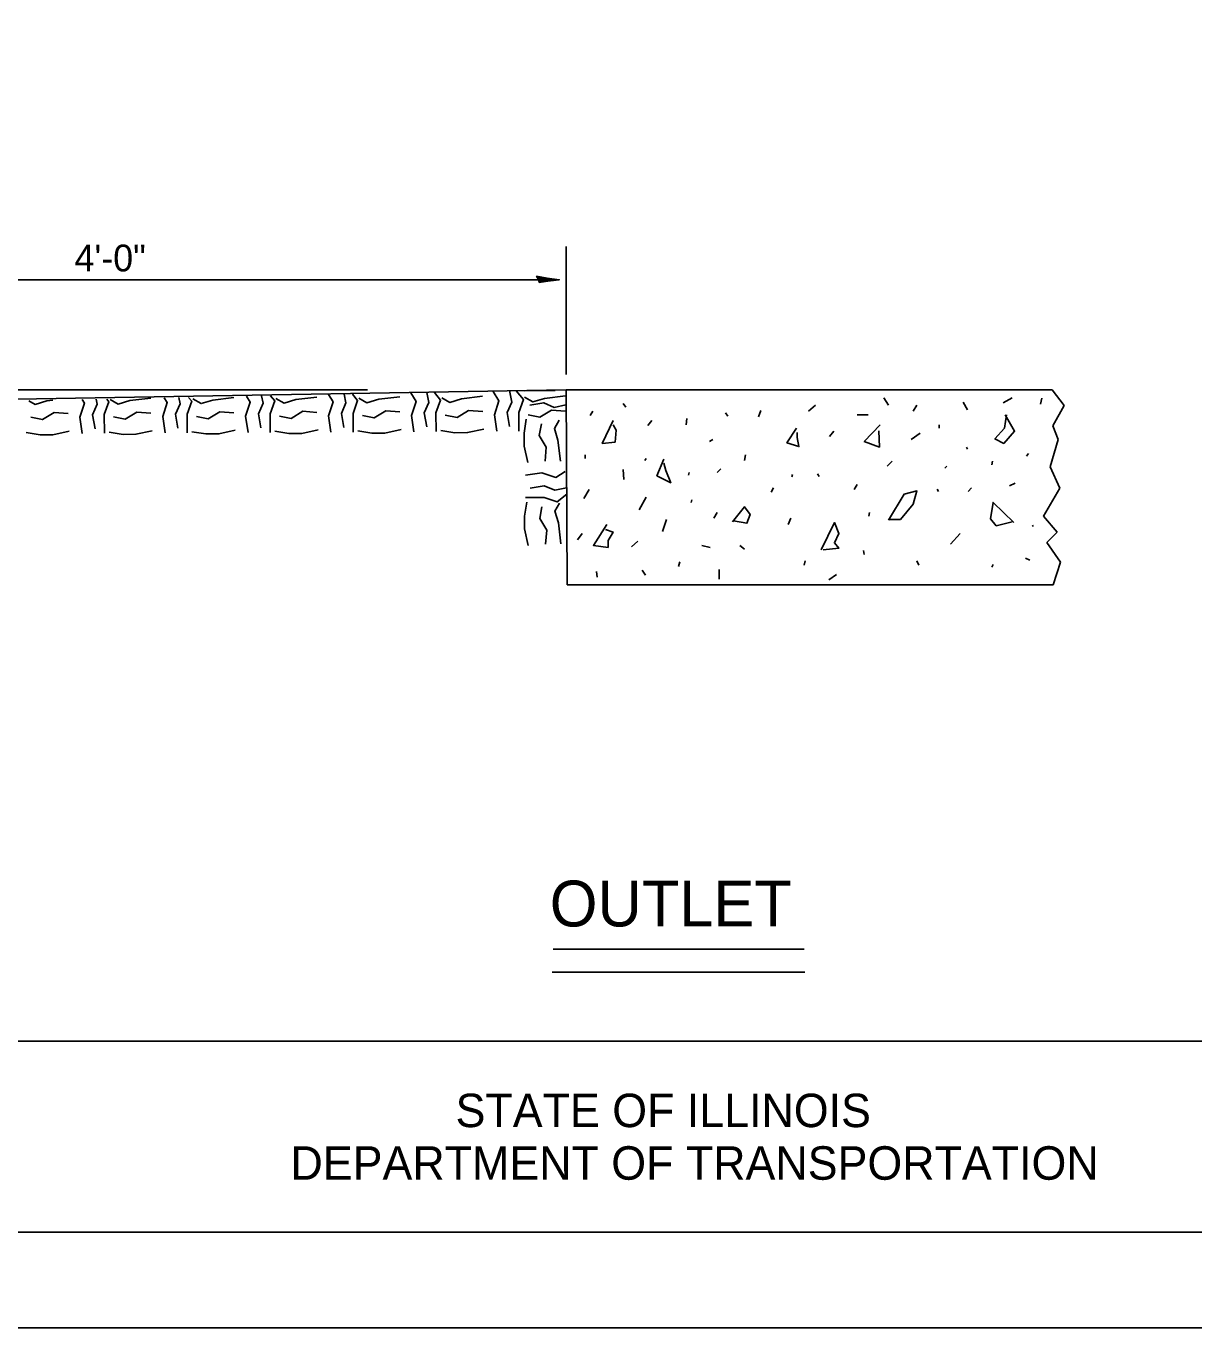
# Model space of a CAD drawing. Extents: x 0 to 2.83, y 0 to 1.83.
# Drawn here: x 1.189 to 1.698, y 0 to 0.567 of the extents above; entities that cross this region are included whole.
import ezdxf

# ---------------------------------------------------------------- set-up
doc = ezdxf.new("R2010")
doc.units = 0
for name, color, linetype in [('RD_Pr_Roadway_Dimensions', 7, 'Continuous'), ('RD_Pr_Roadway_Notes', 7, 'Continuous'), ('SH_General_Details', 7, 'Continuous'), ('SH_Printer_Plotting_Border', 7, 'Continuous')]:
    doc.layers.add(name, color=color, linetype=linetype)

msp = doc.modelspace()

# ---------------------------------------------------------------- linework, layer by layer
at = {"layer": 'RD_Pr_Roadway_Dimensions'}
for p, q in [((1.4243138879404054, 0.4154888582629471), (1.4243138879404054, 0.47127219158386285)), ((1.0666405545935616, 0.4567371915978699), (1.4212488879427894, 0.4567371915978699)), ((1.337647221273987, 0.40882219159578376), (0.9599188879393622, 0.40882219159578376))]:
    msp.add_line(p, q, dxfattribs=at)
msp.add_lwpolyline([(1.4122122212716028, 0.45686885825817874), (1.4125138879284844, 0.45552052491878564), (1.4163355546065255, 0.4561021915872901), (1.4212488879427894, 0.4567371915978699), (1.416002221272944, 0.45745719158624704), (1.4114055545993731, 0.45826385825847676), (1.4122122212716028, 0.45686885825817874), (1.412615554597287, 0.4559771915872901), (1.4179472212657913, 0.456745524923256), (1.4121188879274413, 0.4577671915886312), (1.4129788879417464, 0.456620524923256), (1.4154288879298254, 0.45677552491401724), (1.4130722212657914, 0.4571321915981679)], dxfattribs=at)
at = {"layer": 'RD_Pr_Roadway_Notes'}
for p, q in [((1.4186038879417464, 0.16503052492936549), (1.5279888879322097, 0.16503052492936549)), ((1.4181872212753281, 0.15508219158624706), (1.528193887935637, 0.15508219158624706))]:
    msp.add_line(p, q, dxfattribs=at)
at = {"layer": 'SH_General_Details'}
for p, q in [((1.4243138879404054, 0.40882219159578376), (1.0634855546020552, 0.40261385826294716)), ((1.4243138879404054, 0.40882219159578376), (1.4247472212575958, 0.3237888582547515)), ((1.4247472212575958, 0.3237888582547515), (1.4243138879404054, 0.40882219159578376)), ((1.4243138879404054, 0.40882219159578376), (1.6360572212599798, 0.40882219159578376)), ((1.6360572212599798, 0.40882219159578376), (1.6412388879322095, 0.401870524923256)), ((1.4061438879438326, 0.40833885824655586), (1.4194472212657914, 0.408390524923554)), ((1.4502488879427895, 0.4011838582557946), (1.449137221263407, 0.4028421915968268)), ((1.5627255545922205, 0.40533552491640146), (1.5646572212644503, 0.4020171915886312)), ((1.5972672212586387, 0.40339385825370844), (1.5992022212610228, 0.40007885825609263)), ((1.6146788879298255, 0.4031188582581788), (1.6185472212695167, 0.40533552491640146)), ((1.631538887924759, 0.40505385826056295), (1.630983887936978, 0.40256719158118065)), ((1.4347672212586389, 0.39759219159682685), (1.4358738879427895, 0.3995271915790945)), ((1.4947372212671324, 0.39731885824625784), (1.493628887938021, 0.39869719159578376)), ((1.5080022212729438, 0.3970371915896743), (1.5091122212671324, 0.39980385826056297)), ((1.5298372212716027, 0.3995271915790945), (1.5328755546078667, 0.4020171915886312)), ((1.5558138879404053, 0.39786552492802435), (1.551108887936978, 0.39786552492802435)), ((1.575437221275328, 0.3995271915790945), (1.577095554596989, 0.4020171915886312)), ((1.6412388879322095, 0.401870524923256), (1.636327221261023, 0.3930955249269813)), ((1.4599122212596818, 0.39316719158490593), (1.4615722212657913, 0.39537885824864205)), ((1.4764972212575957, 0.39344885826086096), (1.4767755546041414, 0.39621219158147863)), ((1.5867672212586388, 0.39344885826086096), (1.5867672212586388, 0.39206885824625787)), ((1.636327221261023, 0.3930955249269813), (1.6386072212719007, 0.38712719158356484)), ((1.4867238879271432, 0.3862588582632452), (1.4881155545972868, 0.38708719158147864)), ((1.5389588879414484, 0.3884755249222129), (1.5408888879284843, 0.39068052492564015)), ((1.5746055546068236, 0.38708719158147864), (1.5784688879319115, 0.3898521915872901)), ((1.6386072212719007, 0.38712719158356484), (1.6350988879271433, 0.3751921915811806)), ((1.4325522212647483, 0.37879385824998313), (1.4325522212647483, 0.38045885825132425)), ((1.5019238879345937, 0.37796719159682685), (1.5024705545969887, 0.38045885825132425)), ((1.5992022212610228, 0.382948858260861), (1.5986505546041414, 0.38377385824894006)), ((1.6249038879342959, 0.3799071915944427), (1.625733887936978, 0.3810121915933996)), ((1.4585355545946046, 0.37796719159682685), (1.4590905546017572, 0.37879385824998313)), ((1.5641055546068237, 0.3754788582523673), (1.5663138879404053, 0.37769385824625784)), ((1.5892522212729439, 0.37465385826428826), (1.5900788879261, 0.3754788582523673)), ((1.609702221261023, 0.3760371915896743), (1.6099788879417463, 0.37769385824625784)), ((1.6350988879271433, 0.3751921915811806), (1.639308887925057, 0.365890524923554)), ((1.4494155546092078, 0.3696805249256402), (1.449137221263407, 0.3740988582571357)), ((1.4776072212719007, 0.37161552492802435), (1.4778788879380211, 0.37271719159682687)), ((1.490038887924759, 0.37271719159682687), (1.4917005545959456, 0.37437552491848763)), ((1.5226522212692186, 0.37078219159444264), (1.5229305545949026, 0.3718938582537084)), ((1.53453222126445, 0.371053858260563), (1.5337072212763712, 0.37217052491506036)), ((1.4320088879332526, 0.3613938582537084), (1.43421388793668, 0.36525885826324517)), ((1.5135255546041413, 0.36414885824894005), (1.5146388879284844, 0.3660871915814787)), ((1.5497322212719007, 0.36525885826324517), (1.551108887936978, 0.36746885826190406)), ((1.5864855546020553, 0.36443052492564015), (1.5859388879404053, 0.36553219159444267)), ((1.5994822212719009, 0.36443052492564015), (1.600858887936978, 0.3660871915814787)), ((1.617437221275328, 0.36691385825475153), (1.6199322212599798, 0.368015524923554)), ((1.639308887925057, 0.365890524923554), (1.632292221274285, 0.35377885826428823)), ((1.4560522212647482, 0.3564138582547515), (1.4590905546017572, 0.36194385824625785)), ((1.4787072212763712, 0.35973219158252173), (1.4789888879322097, 0.36083719158147864)), ((1.4662755546041413, 0.34701552492355403), (1.4679288879298253, 0.3522688582537084)), ((1.4886588879295275, 0.3528271915910154), (1.490038887924759, 0.3553105249208718)), ((1.520992221262364, 0.35005719159071735), (1.522097221262066, 0.3528271915910154)), ((1.5560922212668344, 0.3536521915790945), (1.5563688879274413, 0.3553105249208718)), ((1.632292221274285, 0.35377885826428823), (1.6382572212681754, 0.34675885826324515)), ((1.4292438879274412, 0.34342719159548574), (1.431175554599671, 0.346187191585949)), ((1.5917355546020553, 0.34148885826294717), (1.5958938879438325, 0.346187191585949)), ((1.6276688879393622, 0.3492321915825217), (1.627387221263407, 0.34977885826428823)), ((1.6382572212681754, 0.34675885826324515), (1.6336955546007141, 0.34219552493070654)), ((1.4527238879271431, 0.3403888582584768), (1.4554972212575956, 0.3428755249184876)), ((1.4869972212575957, 0.34010885824759896), (1.483405554599373, 0.34093219159071736)), ((1.5019238879345937, 0.3392821915944427), (1.4999888879322096, 0.34093219159071736)), ((1.6336955546007141, 0.34219552493070654), (1.6396605545946046, 0.3335955249269813)), ((1.553878887938021, 0.3387271915872901), (1.5541488879390641, 0.33706719158118065)), ((1.626288887924759, 0.3345805249211698), (1.6243488879271433, 0.3354121915896743)), ((1.437808887925057, 0.32711719159310154), (1.4375322212644501, 0.3296121915978699)), ((1.4588055545949026, 0.32795385825609263), (1.45743222125998, 0.33015552492936545)), ((1.4731788879298255, 0.3318171915811806), (1.4737372212671325, 0.3337488582534104)), ((1.4908755546078667, 0.3262855249245971), (1.4908755546078667, 0.33043719158594903)), ((1.5278955546089097, 0.3323755249184876), (1.5284538879261003, 0.33430719159071737)), ((1.5779205546044395, 0.3323755249184876), (1.577095554596989, 0.33430719159071737)), ((1.609702221261023, 0.33154219158490594), (1.610253887938021, 0.3326488582489401)), ((1.6396605545946046, 0.3335955249269813), (1.6364855546020551, 0.3237888582547515)), ((1.4247472212575958, 0.3237888582547515), (1.6364855546020551, 0.3237888582547515)), ((1.538683887925057, 0.326015524923554), (1.5419955545925184, 0.32822719158729013)), ((0.16666099999999995, 0.12500000015894577), (2.791661000019868, 0.12500000015894577)), ((2.833327666666666, 1.3907750447591147e-10), (-5.666666666729724e-06, 1.589457194010417e-10))]:
    msp.add_line(p, q, dxfattribs=at)
msp.add_lwpolyline([(0.16666099999999995, 1.791666666825613), (2.791661000019868, 1.791666666825613), (2.791661000019868, 0.04166666682561239), (0.16666099999999995, 0.04166666682561239)], close=True, dxfattribs=at)
for points in [[(1.3996188879274414, 0.392753858248642), (1.3985688879356368, 0.3988471915920585), (1.4005838879414483, 0.4034421915811806), (1.3995438879393622, 0.40852385824894005)], [(1.2005372212596819, 0.4042255249222129), (1.1980488879345939, 0.403937191585949), (1.1929688879319116, 0.40237719158356483), (1.1900805545911775, 0.4040105249283224)], [(1.2133872212634071, 0.38977219158386284), (1.2123372212716028, 0.3968838582632452), (1.2143322212763712, 0.40299552492325597), (1.2133938879438326, 0.40449052492802434)], [(1.2189772212766692, 0.3918271915910154), (1.2179272212647483, 0.39793219159071735), (1.2199388879404054, 0.4025221915838628), (1.2195088879332527, 0.40461552492802433)], [(1.22305722125998, 0.3898171915811806), (1.2230138879284844, 0.3979588582513242), (1.2250238879390642, 0.403562191585949), (1.224097221262066, 0.40470885825132424)], [(1.2433338879414484, 0.40517885826056294), (1.234183887925057, 0.404120524923256), (1.2291038879417464, 0.40256719158118065), (1.2255188879438326, 0.40458552491640143)], [(1.2495172212586387, 0.3899521915910154), (1.24846388793668, 0.39706719158118065), (1.2504672212668344, 0.40318385825579456), (1.2491805545949026, 0.4052255249222129)], [(1.2551055546068237, 0.392015524923554), (1.2540522212647482, 0.39811719159310155), (1.2560722212657913, 0.402707191586247), (1.2555255546041415, 0.40535552491744453)], [(1.2591855546102508, 0.3900021915835648), (1.2591438879438326, 0.3981355249283224), (1.2611538879342958, 0.4037488582534104), (1.2597838879295273, 0.4054421915811806)], [(1.2794655546017573, 0.40536885825817875), (1.270308887925057, 0.4043071915907174), (1.265227221276669, 0.4027488582534104), (1.2616522212692185, 0.404765524923554)], [(1.2856455546089098, 0.3901371915933996), (1.2845922212668344, 0.3972505249184876), (1.2865988879271433, 0.4033671915931016), (1.2849605546065255, 0.40596052491640144)], [(1.291233887936978, 0.392198858260861), (1.2901822212599798, 0.3983005249304085), (1.2921972212657913, 0.4028871915933996), (1.2915372212596818, 0.40609552492698126)], [(1.295320554600714, 0.3901821915907174), (1.2952755546041415, 0.39831885824625785), (1.2972772212692185, 0.4039338582557946), (1.29546388793668, 0.40617552493040854)], [(1.3155972212620661, 0.4055521915954857), (1.3064388879404052, 0.40448385824759897), (1.301358887936978, 0.4029388582510262), (1.297780554599373, 0.40495719158624705)], [(1.321772221273987, 0.3903138582510262), (1.3207238879271432, 0.397437191585949), (1.3227255545922205, 0.4035571915907174), (1.320742221262364, 0.40669552493070654)], [(1.3273572212719007, 0.39238219159816795), (1.326310554610251, 0.39848385824759897), (1.3283238879308685, 0.4030771915910154), (1.327558887925057, 0.40683552491640146)], [(1.3314472212657913, 0.39035885824759897), (1.3314072212644503, 0.39850385824864204), (1.3334088879295274, 0.40411719159310155), (1.3311522212692186, 0.4069088582595199)], [(1.351727221276669, 0.4057321915825217), (1.3425738879308686, 0.4046688582499831), (1.3374855546020552, 0.4031188582581788), (1.333912221259682, 0.40513385826324516)], [(1.3579038879342957, 0.39050052491848763), (1.3568505545922205, 0.3976221915883332), (1.3588572212719008, 0.40373385824759894), (1.3565288879342958, 0.4074305249256402)], [(1.3634872212671325, 0.39257052493070654), (1.3624422212705598, 0.3986605249245971), (1.3644555545911774, 0.403257191598168), (1.3635705546007142, 0.40757385826086096)], [(1.3675755545959458, 0.39055219159548576), (1.3675338879295273, 0.3986905249161034), (1.3695338879295273, 0.404303858260563), (1.366832221276371, 0.4076421915886312)], [(1.3878488879271433, 0.40592385826533134), (1.3786988879308686, 0.40485219158729013), (1.3736138879322097, 0.403303858260563), (1.3700472212695167, 0.4053171915811806)], [(1.3940272212692186, 0.3906838582557946), (1.3929855546020553, 0.39779885826533135), (1.394983887936978, 0.4039138582547515), (1.3924222212695165, 0.407983858247599)], [(1.403702221261023, 0.39073385824759893), (1.4036572212644502, 0.398870524923256), (1.4056688879393622, 0.4044805249174445), (1.4025172212586388, 0.4083738582534104)], [(1.4239822212719009, 0.4061005249222129), (1.4148222212657913, 0.4050421915849059), (1.4097438879274413, 0.40348719159786994), (1.4061772212647483, 0.40550385824864205)], [(1.408398887939064, 0.402073858260861), (1.4144955545925184, 0.4031221915883332), (1.4190938879319117, 0.4011121915978699), (1.4241738879345938, 0.40215552492936546)], [(1.207233887936978, 0.3983838582632452), (1.2011322212681754, 0.39886219159786995), (1.1960572212599798, 0.3957838582595199), (1.1909588879414483, 0.39677719157909447)], [(1.2433688879274414, 0.39857052493070655), (1.2372588879332527, 0.39905052493040855), (1.232185554610251, 0.3959638582465559), (1.22708888793668, 0.3969505249259382)], [(1.2795022212729439, 0.398753858248642), (1.2733872212634072, 0.3992271915872901), (1.2683172212705598, 0.3961621915896743), (1.2632238879271434, 0.3971388582584768)], [(1.3156238879427895, 0.398937191585949), (1.3095172212586388, 0.39940719159444266), (1.3044472212657914, 0.3963288582560926), (1.2993522212766693, 0.39732219159578375)], [(1.3517588879332527, 0.3991188582581788), (1.3456455546089097, 0.3995938582619041), (1.3405722212657913, 0.39651219159339957), (1.3354822212719009, 0.39751219159339957)], [(1.3878888879284843, 0.3993088582557946), (1.3817772212692185, 0.39977719157909447), (1.3767038879261002, 0.3967021915910154), (1.3716105546020552, 0.39769219158118063)], [(1.4240172212586388, 0.39948552491267614), (1.4179038879342958, 0.39996219158147867), (1.4128338879414484, 0.3968838582632452), (1.4077372212671324, 0.3978805249137192)], [(1.615503887938021, 0.39786552492802435), (1.6196572212644502, 0.39068052492564015), (1.614952221261023, 0.385437191585949), (1.6110855546065255, 0.3873721915883332), (1.6152322212719008, 0.39206885824625787), (1.616058887925057, 0.39786552492802435)], [(1.3523022212647482, 0.3914938582581788), (1.3451888879404053, 0.3899338582557946), (1.33958888793668, 0.3898971915838628), (1.3334738879271433, 0.39089052492355403)], [(1.388433887925057, 0.39167719159548575), (1.3813222212657914, 0.39011385826294714), (1.3757172212668345, 0.39008719158147864), (1.369608887936978, 0.391073858260861)], [(1.4075122212634072, 0.37713219159816797), (1.4059488879308686, 0.38425219158356483), (1.4059155546092077, 0.38984385826190404), (1.406905554599373, 0.3959538582560926)], [(1.4151372212634072, 0.37767552493040857), (1.4156138879322095, 0.3837871915896743), (1.4125338879295275, 0.38886219159786994), (1.4135322212644503, 0.39395385825609264)], [(1.4217588879332528, 0.37771385824655584), (1.420693887935637, 0.38686719159310157), (1.4191338879332527, 0.39194885826086096), (1.4211522212692187, 0.3955188582537084)], [(1.4447172212668344, 0.39537885824864205), (1.4400138879284843, 0.385437191585949), (1.4455455546044393, 0.3859855249126762), (1.446097221262066, 0.39123552491267616), (1.4447172212668344, 0.39344885826086096)], [(1.52458888793668, 0.39206885824625787), (1.5204338879250572, 0.3857121915814787), (1.525687221275328, 0.38405052493040853), (1.5248622212671323, 0.38791719158490595), (1.5248622212671323, 0.390128858248642)], [(1.5610672212705596, 0.39344885826086096), (1.5541488879390641, 0.3862588582632452), (1.5607872212596818, 0.38377385824894006), (1.5605055546030984, 0.39095885825132426)], [(1.2077888879247591, 0.3907621915933996), (1.2006705546044394, 0.3891921915811806), (1.1950722212657914, 0.3891621915896743), (1.1889588879414483, 0.3901521915790945)], [(1.2439188879393621, 0.39094219158118065), (1.236798887934594, 0.3893721915883332), (1.2312072212763712, 0.38934885825713567), (1.2250872212716029, 0.39034219159682687)], [(1.2800472212695166, 0.39113052491371925), (1.2729288879298255, 0.38956385825102624), (1.2673305545911775, 0.38952885826428824), (1.2612172212668344, 0.39052219158386287)], [(1.3161822212599799, 0.39130719159071736), (1.3090538879298255, 0.38974385825817875), (1.3034622212716027, 0.38971719159682683), (1.2973488879271433, 0.390707191586247)], [(1.4668238879308686, 0.37852219158386285), (1.4637922212742849, 0.37133719158147865), (1.469867221262364, 0.3682971915801376), (1.4676588879295274, 0.37354719158013755), (1.4668238879308686, 0.37686552492802433)], [(1.4065238879390642, 0.3715371915896743), (1.4136338879332526, 0.37258219158624706), (1.4197538879380212, 0.37058885824655585), (1.4238105546102509, 0.3731388582584768)], [(1.4065672212705598, 0.36185885824759895), (1.4147055545911773, 0.3619038582642882), (1.420318887935637, 0.35989719158386285), (1.4245455546044394, 0.36332052493070655)], [(1.4085855546065256, 0.36594219158118063), (1.4146838879250572, 0.366995524923256), (1.4192738879390643, 0.36498219158252176), (1.424357221271901, 0.36602719157909447)], [(1.5646572212644503, 0.351995524923256), (1.5715672212705596, 0.36332052493070655), (1.577095554596989, 0.36470719158624704), (1.575437221275328, 0.3589021915790945), (1.5699105545946046, 0.3522688582537084), (1.5649305545949026, 0.3522688582537084)], [(1.4076922212705596, 0.3409971915883332), (1.4061338879332528, 0.34811719159310156), (1.4061072212719008, 0.35371719159682685), (1.4070922212668344, 0.35982219159578377)], [(1.4153238879308685, 0.3415521915954858), (1.415792221274285, 0.3476571915944427), (1.4127188879319117, 0.3527271915872901), (1.4137188879319116, 0.3578271915910154)], [(1.4219388879404053, 0.3415888582465559), (1.4208705545925184, 0.3507355249126762), (1.4193222212657912, 0.35581719158118064), (1.421332221276371, 0.35939385825370845)], [(1.4966722212695167, 0.35117052491506034), (1.5019238879345937, 0.3577938582499831), (1.504413887924759, 0.35447719158729013), (1.503028887934296, 0.35061219159786994), (1.4972238879271433, 0.35171719159682685)], [(1.6193805546030984, 0.35088552492832237), (1.610253887938021, 0.35973219158252173), (1.6091572212644503, 0.35254719158013753), (1.6116405545935615, 0.3495021915835648), (1.6185472212695167, 0.35117052491506034)], [(1.441952221261023, 0.35005719159071735), (1.4361488879390643, 0.34093219159071736), (1.4425072212681755, 0.34010885824759896), (1.4425072212681755, 0.34314885824894004), (1.4447172212668344, 0.3467371915978699), (1.4413988879390642, 0.3478488582571357)], [(1.5353688879274412, 0.3390021915835648), (1.541167221274285, 0.35088552492832237), (1.543097221262066, 0.346187191585949), (1.541167221274285, 0.3420471915801376), (1.543097221262066, 0.33983385825132423), (1.5361972212657913, 0.3390021915835648)]]:
    msp.add_lwpolyline(points, dxfattribs=at)
at = {"layer": 'SH_Printer_Plotting_Border'}
msp.add_lwpolyline([(-5.666646798514799e-06, 0), (2.8333276668454803, 0), (2.8333276668454803, 1.8333333334922792), (-5.666646798514799e-06, 1.8333333334922792)], close=True, dxfattribs=at)

# ---------------------------------------------------------------- texts
at = {"layer": 'RD_Pr_Roadway_Dimensions'}
msp.add_text('4\'-0"', height=0.011666669999999999, dxfattribs=at).set_placement((1.2100522929702389, 0.46036052491267615))
at = {"layer": 'RD_Pr_Roadway_Notes'}
msp.add_text('OUTLET', height=0.02, dxfattribs=at).set_placement((1.4171093753382236, 0.17493052492564018))
at = {"layer": 'SH_General_Details'}
for s, p in [('STATE OF ILLINOIS', (1.3760787506723802, 0.08750000015894573)), ('DEPARTMENT OF TRANSPORTATION', (1.3041510408179526, 0.06458316682561238))]:
    msp.add_text(s, height=0.014583500000000003, dxfattribs=at).set_placement(p)

doc.saveas('drawing.dxf')
